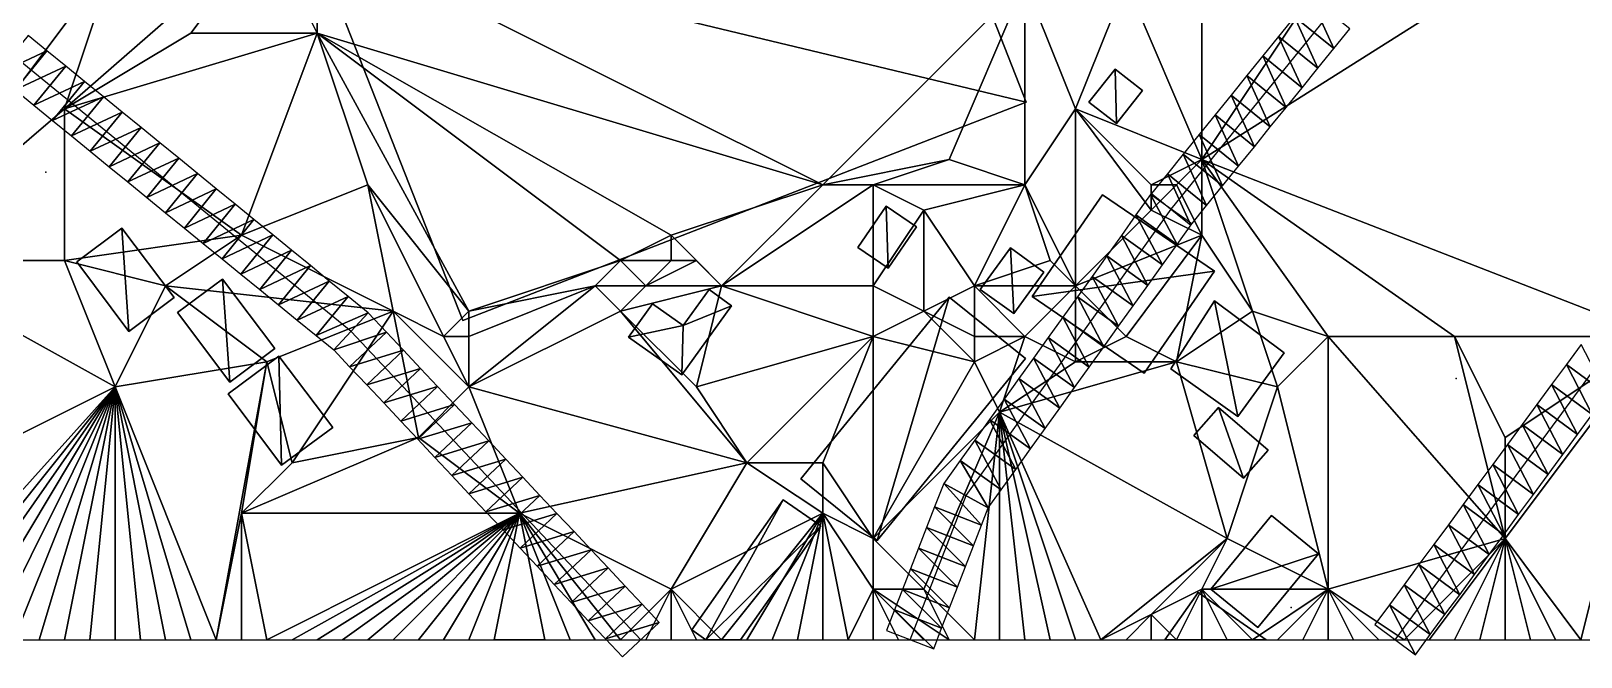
# Model space of a CAD drawing. Header units: metres. Extents: x -1103 to 901, y -902 to 905.
# Drawn here: x -1038.7 to -916, y -901.4 to -851.8 of the extents above; entities that cross this region are included whole.
import ezdxf

# ---------------------------------------------------------------- set-up
doc = ezdxf.new("R2010")
doc.units = ezdxf.units.M
for name, color, linetype in [('OSM_BUILDING_FOOTPRINTS', 7, 'CONTINUOUS'), ('OSM_BUILDING_ROOFS', 1, 'CONTINUOUS'), ('OSM_BUILDING_WALLS', 8, 'CONTINUOUS'), ('OSM_ROAD_AXES', 2, 'CONTINUOUS'), ('OSM_ROAD_SURFACE', 9, 'CONTINUOUS'), ('OSM_TERRAIN', 3, 'CONTINUOUS'), ('OSM_TREES', 3, 'CONTINUOUS')]:
    doc.layers.add(name, color=color, linetype=linetype)

msp = doc.modelspace()

# ---------------------------------------------------------------- linework, layer by layer
at = {"layer": 'OSM_BUILDING_FOOTPRINTS'}
for points in [[(-1004.49, -874.75, 5.83), (-1016.64, -843.82, 5.83), (-972.03, -826.54, 5.83), (-959.89, -857.47, 5.83), (-1004.49, -874.75, 5.83)], [(-954.93, -857.47, 6.62), (-952.87, -854.86, 6.62), (-950.7, -856.54, 6.62), (-952.76, -859.15, 6.62), (-954.93, -857.47, 6.62)], [(-973.23, -868.96, 5.1), (-970.99, -865.7, 5.1), (-968.58, -867.33, 5.1), (-970.82, -870.6, 5.1), (-973.23, -868.96, 5.1)], [(-950.56, -878.9, 5.72), (-959.42, -872.84, 5.72), (-953.85, -864.79, 5.72), (-944.99, -870.85, 5.72), (-950.56, -878.9, 5.72)], [(-1035.04, -870.1, 5.56), (-1031.46, -867.43, 5.56), (-1027.32, -872.93, 5.56), (-1030.9, -875.6, 5.56), (-1035.04, -870.1, 5.56)], [(-963.54, -872.29, 5.49), (-961.14, -869, 5.49), (-958.49, -870.93, 5.49), (-960.88, -874.2, 5.49), (-963.54, -872.29, 5.49)], [(-1027.07, -874.12, 4.66), (-1023.49, -871.46, 4.66), (-1019.35, -876.96, 4.66), (-1022.93, -879.62, 4.66), (-1027.07, -874.12, 4.66)], [(-991.36, -876.05, 4.11), (-987.15, -879.04, 4.11), (-983.21, -873.57, 4.11), (-984.99, -872.3, 4.11), (-987.05, -875.15, 4.11), (-989.48, -873.43, 4.11), (-991.36, -876.05, 4.11)], [(-977.73, -887.27, 3.77), (-966, -872.89, 3.77), (-959.96, -877.76, 3.77), (-971.68, -892.14, 3.77), (-977.73, -887.27, 3.77)], [(-948.44, -878.56, 6.82), (-945.01, -873.18, 6.82), (-939.48, -877.31, 6.82), (-943.16, -882.35, 6.82), (-948.44, -878.56, 6.82)], [(-1023.06, -880.55, 4.51), (-1019.03, -877.56, 4.51), (-1014.78, -883.21, 4.51), (-1018.82, -886.2, 4.51), (-1023.06, -880.55, 4.51)], [(-946.62, -883.84, 6.56), (-944.69, -881.62, 6.56), (-940.75, -885.01, 6.56), (-942.7, -887.23, 6.56), (-946.62, -883.84, 6.56)], [(-976.16, -890.99, 3.01), (-979.12, -888.92, 3.01), (-986.37, -899.22, 3.01), (-985.25, -900, 3.01), (-982.51, -900, 3.01)], [(-940.48, -890.17, 6.2), (-936.76, -893.21, 6.2), (-941.57, -899.03, 6.2), (-945.29, -895.99, 6.2), (-940.48, -890.17, 6.2)], [(-946.3, -896.26, 5.45), (-948.93, -900, 5.45), (-940.92, -900, 5.45)]]:
    msp.add_polyline3d(points, close=True, dxfattribs=at)
at = {"layer": 'OSM_BUILDING_ROOFS'}
for points in [[(-1016.64, -843.82, 15.83), (-959.89, -857.47, 15.83), (-972.03, -826.54, 15.83)], [(-1016.64, -843.82, 15.83), (-1004.49, -874.75, 15.83), (-959.89, -857.47, 15.83)], [(-952.87, -854.86, 16.62), (-954.93, -857.47, 16.62), (-952.76, -859.15, 16.62)], [(-952.87, -854.86, 16.62), (-952.76, -859.15, 16.62), (-950.7, -856.54, 16.62)], [(-970.99, -865.7, 15.1), (-973.23, -868.96, 15.1), (-970.82, -870.6, 15.1)], [(-970.99, -865.7, 15.1), (-970.82, -870.6, 15.1), (-968.58, -867.33, 15.1)], [(-959.42, -872.84, 15.72), (-944.99, -870.85, 15.72), (-953.85, -864.79, 15.72)], [(-1031.46, -867.43, 10.76), (-1035.04, -870.1, 10.76), (-1030.9, -875.6, 10.76)], [(-1031.46, -867.43, 10.76), (-1030.9, -875.6, 10.76), (-1027.32, -872.93, 10.76)], [(-961.14, -869, 15.49), (-963.54, -872.29, 15.49), (-960.88, -874.2, 15.49)], [(-961.14, -869, 15.49), (-960.88, -874.2, 15.49), (-958.49, -870.93, 15.49)], [(-959.42, -872.84, 15.72), (-950.56, -878.9, 15.72), (-944.99, -870.85, 15.72)], [(-1023.49, -871.46, 9.86), (-1027.07, -874.12, 9.86), (-1022.93, -879.62, 9.86)], [(-1023.49, -871.46, 9.86), (-1022.93, -879.62, 9.86), (-1019.35, -876.96, 9.86)], [(-987.05, -875.15, 14.11), (-983.21, -873.57, 14.11), (-984.99, -872.3, 14.11)], [(-966, -872.89, 8.97), (-977.73, -887.27, 8.97), (-971.68, -892.14, 8.97)], [(-966, -872.89, 8.97), (-971.68, -892.14, 8.97), (-959.96, -877.76, 8.97)], [(-945.01, -873.18, 16.82), (-948.44, -878.56, 16.82), (-943.16, -882.35, 16.82)], [(-945.01, -873.18, 16.82), (-943.16, -882.35, 16.82), (-939.48, -877.31, 16.82)], [(-987.05, -875.15, 14.11), (-989.48, -873.43, 14.11), (-991.36, -876.05, 14.11)], [(-987.05, -875.15, 14.11), (-987.15, -879.04, 14.11), (-983.21, -873.57, 14.11)], [(-987.05, -875.15, 14.11), (-991.36, -876.05, 14.11), (-987.15, -879.04, 14.11)], [(-1019.03, -877.56, 14.51), (-1023.06, -880.55, 14.51), (-1018.82, -886.2, 14.51)], [(-1019.03, -877.56, 14.51), (-1018.82, -886.2, 14.51), (-1014.78, -883.21, 14.51)], [(-944.69, -881.62, 16.56), (-946.62, -883.84, 16.56), (-942.7, -887.23, 16.56)], [(-944.69, -881.62, 16.56), (-942.7, -887.23, 16.56), (-940.75, -885.01, 16.56)], [(-985.25, -900, 13.01), (-979.12, -888.92, 13.01), (-986.37, -899.22, 13.01)], [(-985.25, -900, 13.01), (-976.16, -890.99, 13.01), (-979.12, -888.92, 13.01)], [(-936.76, -893.21, 16.2), (-940.48, -890.17, 16.2), (-945.29, -895.99, 16.2)], [(-985.25, -900, 13.01), (-982.51, -900, 13.01), (-976.16, -890.99, 13.01)], [(-936.76, -893.21, 16.2), (-945.29, -895.99, 16.2), (-941.57, -899.03, 16.2)], [(-948.93, -900, 15.45), (-940.92, -900, 15.45), (-946.3, -896.26, 15.45)]]:
    msp.add_3dface(points, dxfattribs=at)
at = {"layer": 'OSM_BUILDING_WALLS'}
for points in [[(-959.89, -857.47, 5.83), (-972.03, -826.54, 5.83), (-972.03, -826.54, 15.83)], [(-959.89, -857.47, 5.83), (-972.03, -826.54, 15.83), (-959.89, -857.47, 15.83)], [(-1016.64, -843.82, 5.83), (-1004.49, -874.75, 5.83), (-1004.49, -874.75, 15.83)], [(-1016.64, -843.82, 5.83), (-1004.49, -874.75, 15.83), (-1016.64, -843.82, 15.83)], [(-952.87, -854.86, 6.62), (-954.93, -857.47, 6.62), (-954.93, -857.47, 16.62)], [(-952.87, -854.86, 6.62), (-954.93, -857.47, 16.62), (-952.87, -854.86, 16.62)], [(-950.7, -856.54, 6.62), (-952.87, -854.86, 6.62), (-952.87, -854.86, 16.62)], [(-950.7, -856.54, 6.62), (-952.87, -854.86, 16.62), (-950.7, -856.54, 16.62)], [(-952.76, -859.15, 6.62), (-950.7, -856.54, 6.62), (-950.7, -856.54, 16.62)], [(-952.76, -859.15, 6.62), (-950.7, -856.54, 16.62), (-952.76, -859.15, 16.62)], [(-1004.49, -874.75, 5.83), (-959.89, -857.47, 5.83), (-959.89, -857.47, 15.83)], [(-1004.49, -874.75, 5.83), (-959.89, -857.47, 15.83), (-1004.49, -874.75, 15.83)], [(-954.93, -857.47, 6.62), (-952.76, -859.15, 6.62), (-952.76, -859.15, 16.62)], [(-954.93, -857.47, 6.62), (-952.76, -859.15, 16.62), (-954.93, -857.47, 16.62)], [(-970.99, -865.7, 5.1), (-973.23, -868.96, 5.1), (-973.23, -868.96, 15.1)], [(-970.99, -865.7, 5.1), (-973.23, -868.96, 15.1), (-970.99, -865.7, 15.1)], [(-968.58, -867.33, 5.1), (-970.99, -865.7, 5.1), (-970.99, -865.7, 15.1)], [(-968.58, -867.33, 5.1), (-970.99, -865.7, 15.1), (-968.58, -867.33, 15.1)], [(-953.85, -864.79, 5.72), (-959.42, -872.84, 5.72), (-959.42, -872.84, 15.72)], [(-953.85, -864.79, 5.72), (-959.42, -872.84, 15.72), (-953.85, -864.79, 15.72)], [(-944.99, -870.85, 5.72), (-953.85, -864.79, 5.72), (-953.85, -864.79, 15.72)], [(-944.99, -870.85, 5.72), (-953.85, -864.79, 15.72), (-944.99, -870.85, 15.72)], [(-1031.46, -867.43, 5.56), (-1035.04, -870.1, 5.56), (-1035.04, -870.1, 10.76)], [(-1031.46, -867.43, 5.56), (-1035.04, -870.1, 10.76), (-1031.46, -867.43, 10.76)], [(-1027.32, -872.93, 5.56), (-1031.46, -867.43, 5.56), (-1031.46, -867.43, 10.76)], [(-1027.32, -872.93, 5.56), (-1031.46, -867.43, 10.76), (-1027.32, -872.93, 10.76)], [(-970.82, -870.6, 5.1), (-968.58, -867.33, 5.1), (-968.58, -867.33, 15.1)], [(-970.82, -870.6, 5.1), (-968.58, -867.33, 15.1), (-970.82, -870.6, 15.1)], [(-973.23, -868.96, 5.1), (-970.82, -870.6, 5.1), (-970.82, -870.6, 15.1)], [(-973.23, -868.96, 5.1), (-970.82, -870.6, 15.1), (-973.23, -868.96, 15.1)], [(-961.14, -869, 5.49), (-963.54, -872.29, 5.49), (-963.54, -872.29, 15.49)], [(-961.14, -869, 5.49), (-963.54, -872.29, 15.49), (-961.14, -869, 15.49)], [(-958.49, -870.93, 5.49), (-961.14, -869, 5.49), (-961.14, -869, 15.49)], [(-958.49, -870.93, 5.49), (-961.14, -869, 15.49), (-958.49, -870.93, 15.49)], [(-1035.04, -870.1, 5.56), (-1030.9, -875.6, 5.56), (-1030.9, -875.6, 10.76)], [(-1035.04, -870.1, 5.56), (-1030.9, -875.6, 10.76), (-1035.04, -870.1, 10.76)], [(-950.56, -878.9, 5.72), (-944.99, -870.85, 5.72), (-944.99, -870.85, 15.72)], [(-950.56, -878.9, 5.72), (-944.99, -870.85, 15.72), (-950.56, -878.9, 15.72)], [(-1023.49, -871.46, 4.66), (-1027.07, -874.12, 4.66), (-1027.07, -874.12, 9.86)], [(-1023.49, -871.46, 4.66), (-1027.07, -874.12, 9.86), (-1023.49, -871.46, 9.86)], [(-1019.35, -876.96, 4.66), (-1023.49, -871.46, 4.66), (-1023.49, -871.46, 9.86)], [(-1019.35, -876.96, 4.66), (-1023.49, -871.46, 9.86), (-1019.35, -876.96, 9.86)], [(-960.88, -874.2, 5.49), (-958.49, -870.93, 5.49), (-958.49, -870.93, 15.49)], [(-960.88, -874.2, 5.49), (-958.49, -870.93, 15.49), (-960.88, -874.2, 15.49)], [(-1030.9, -875.6, 5.56), (-1027.32, -872.93, 5.56), (-1027.32, -872.93, 10.76)], [(-1030.9, -875.6, 5.56), (-1027.32, -872.93, 10.76), (-1030.9, -875.6, 10.76)], [(-984.99, -872.3, 4.11), (-987.05, -875.15, 4.11), (-987.05, -875.15, 14.11)], [(-984.99, -872.3, 4.11), (-987.05, -875.15, 14.11), (-984.99, -872.3, 14.11)], [(-983.21, -873.57, 4.11), (-984.99, -872.3, 4.11), (-984.99, -872.3, 14.11)], [(-983.21, -873.57, 4.11), (-984.99, -872.3, 14.11), (-983.21, -873.57, 14.11)], [(-966, -872.89, 3.77), (-977.73, -887.27, 3.77), (-977.73, -887.27, 8.97)], [(-966, -872.89, 3.77), (-977.73, -887.27, 8.97), (-966, -872.89, 8.97)], [(-959.96, -877.76, 3.77), (-966, -872.89, 3.77), (-966, -872.89, 8.97)], [(-959.96, -877.76, 3.77), (-966, -872.89, 8.97), (-959.96, -877.76, 8.97)], [(-963.54, -872.29, 5.49), (-960.88, -874.2, 5.49), (-960.88, -874.2, 15.49)], [(-963.54, -872.29, 5.49), (-960.88, -874.2, 15.49), (-963.54, -872.29, 15.49)], [(-959.42, -872.84, 5.72), (-950.56, -878.9, 5.72), (-950.56, -878.9, 15.72)], [(-959.42, -872.84, 5.72), (-950.56, -878.9, 15.72), (-959.42, -872.84, 15.72)], [(-945.01, -873.18, 6.82), (-948.44, -878.56, 6.82), (-948.44, -878.56, 16.82)], [(-945.01, -873.18, 6.82), (-948.44, -878.56, 16.82), (-945.01, -873.18, 16.82)], [(-939.48, -877.31, 6.82), (-945.01, -873.18, 6.82), (-945.01, -873.18, 16.82)], [(-939.48, -877.31, 6.82), (-945.01, -873.18, 16.82), (-939.48, -877.31, 16.82)], [(-1027.07, -874.12, 4.66), (-1022.93, -879.62, 4.66), (-1022.93, -879.62, 9.86)], [(-1027.07, -874.12, 4.66), (-1022.93, -879.62, 9.86), (-1027.07, -874.12, 9.86)], [(-989.48, -873.43, 4.11), (-991.36, -876.05, 4.11), (-991.36, -876.05, 14.11)], [(-989.48, -873.43, 4.11), (-991.36, -876.05, 14.11), (-989.48, -873.43, 14.11)], [(-987.05, -875.15, 4.11), (-989.48, -873.43, 4.11), (-989.48, -873.43, 14.11)], [(-987.05, -875.15, 4.11), (-989.48, -873.43, 14.11), (-987.05, -875.15, 14.11)], [(-987.15, -879.04, 4.11), (-983.21, -873.57, 4.11), (-983.21, -873.57, 14.11)], [(-987.15, -879.04, 4.11), (-983.21, -873.57, 14.11), (-987.15, -879.04, 14.11)], [(-1022.93, -879.62, 4.66), (-1019.35, -876.96, 4.66), (-1019.35, -876.96, 9.86)], [(-1022.93, -879.62, 4.66), (-1019.35, -876.96, 9.86), (-1022.93, -879.62, 9.86)], [(-991.36, -876.05, 4.11), (-987.15, -879.04, 4.11), (-987.15, -879.04, 14.11)], [(-991.36, -876.05, 4.11), (-987.15, -879.04, 14.11), (-991.36, -876.05, 14.11)], [(-1019.03, -877.56, 4.51), (-1023.06, -880.55, 4.51), (-1023.06, -880.55, 14.51)], [(-1019.03, -877.56, 4.51), (-1023.06, -880.55, 14.51), (-1019.03, -877.56, 14.51)], [(-1014.78, -883.21, 4.51), (-1019.03, -877.56, 4.51), (-1019.03, -877.56, 14.51)], [(-1014.78, -883.21, 4.51), (-1019.03, -877.56, 14.51), (-1014.78, -883.21, 14.51)], [(-971.68, -892.14, 3.77), (-959.96, -877.76, 3.77), (-959.96, -877.76, 8.97)], [(-971.68, -892.14, 3.77), (-959.96, -877.76, 8.97), (-971.68, -892.14, 8.97)], [(-943.16, -882.35, 6.82), (-939.48, -877.31, 6.82), (-939.48, -877.31, 16.82)], [(-943.16, -882.35, 6.82), (-939.48, -877.31, 16.82), (-943.16, -882.35, 16.82)], [(-948.44, -878.56, 6.82), (-943.16, -882.35, 6.82), (-943.16, -882.35, 16.82)], [(-948.44, -878.56, 6.82), (-943.16, -882.35, 16.82), (-948.44, -878.56, 16.82)], [(-1023.06, -880.55, 4.51), (-1018.82, -886.2, 4.51), (-1018.82, -886.2, 14.51)], [(-1023.06, -880.55, 4.51), (-1018.82, -886.2, 14.51), (-1023.06, -880.55, 14.51)], [(-944.69, -881.62, 6.56), (-946.62, -883.84, 6.56), (-946.62, -883.84, 16.56)], [(-944.69, -881.62, 6.56), (-946.62, -883.84, 16.56), (-944.69, -881.62, 16.56)], [(-940.75, -885.01, 6.56), (-944.69, -881.62, 6.56), (-944.69, -881.62, 16.56)], [(-940.75, -885.01, 6.56), (-944.69, -881.62, 16.56), (-940.75, -885.01, 16.56)], [(-1018.82, -886.2, 4.51), (-1014.78, -883.21, 4.51), (-1014.78, -883.21, 14.51)], [(-1018.82, -886.2, 4.51), (-1014.78, -883.21, 14.51), (-1018.82, -886.2, 14.51)], [(-946.62, -883.84, 6.56), (-942.7, -887.23, 6.56), (-942.7, -887.23, 16.56)], [(-946.62, -883.84, 6.56), (-942.7, -887.23, 16.56), (-946.62, -883.84, 16.56)], [(-942.7, -887.23, 6.56), (-940.75, -885.01, 6.56), (-940.75, -885.01, 16.56)], [(-942.7, -887.23, 6.56), (-940.75, -885.01, 16.56), (-942.7, -887.23, 16.56)], [(-977.73, -887.27, 3.77), (-971.68, -892.14, 3.77), (-971.68, -892.14, 8.97)], [(-977.73, -887.27, 3.77), (-971.68, -892.14, 8.97), (-977.73, -887.27, 8.97)], [(-979.12, -888.92, 3.01), (-986.37, -899.22, 3.01), (-986.37, -899.22, 13.01)], [(-979.12, -888.92, 3.01), (-986.37, -899.22, 13.01), (-979.12, -888.92, 13.01)], [(-976.16, -890.99, 3.01), (-979.12, -888.92, 3.01), (-979.12, -888.92, 13.01)], [(-976.16, -890.99, 3.01), (-979.12, -888.92, 13.01), (-976.16, -890.99, 13.01)], [(-940.48, -890.17, 6.2), (-945.29, -895.99, 6.2), (-945.29, -895.99, 16.2)], [(-940.48, -890.17, 6.2), (-945.29, -895.99, 16.2), (-940.48, -890.17, 16.2)], [(-936.76, -893.21, 6.2), (-940.48, -890.17, 6.2), (-940.48, -890.17, 16.2)], [(-936.76, -893.21, 6.2), (-940.48, -890.17, 16.2), (-936.76, -893.21, 16.2)], [(-982.51, -900, 3.01), (-976.16, -890.99, 3.01), (-976.16, -890.99, 13.01)], [(-982.51, -900, 3.01), (-976.16, -890.99, 13.01), (-982.51, -900, 13.01)], [(-941.57, -899.03, 6.2), (-936.76, -893.21, 6.2), (-936.76, -893.21, 16.2)], [(-941.57, -899.03, 6.2), (-936.76, -893.21, 16.2), (-941.57, -899.03, 16.2)], [(-946.3, -896.26, 5.45), (-948.93, -900, 5.45), (-948.93, -900, 15.45)], [(-946.3, -896.26, 5.45), (-948.93, -900, 15.45), (-946.3, -896.26, 15.45)], [(-940.92, -900, 5.45), (-946.3, -896.26, 5.45), (-946.3, -896.26, 15.45)], [(-940.92, -900, 5.45), (-946.3, -896.26, 15.45), (-940.92, -900, 15.45)], [(-945.29, -895.99, 6.2), (-941.57, -899.03, 6.2), (-941.57, -899.03, 16.2)], [(-945.29, -895.99, 6.2), (-941.57, -899.03, 16.2), (-945.29, -895.99, 16.2)], [(-986.37, -899.22, 3.01), (-985.25, -900, 3.01), (-985.25, -900, 13.01)], [(-986.37, -899.22, 3.01), (-985.25, -900, 13.01), (-986.37, -899.22, 13.01)], [(-985.25, -900, 3.01), (-982.51, -900, 3.01), (-982.51, -900, 13.01)], [(-985.25, -900, 3.01), (-982.51, -900, 13.01), (-985.25, -900, 13.01)], [(-948.93, -900, 5.45), (-940.92, -900, 5.45), (-940.92, -900, 15.45)], [(-948.93, -900, 5.45), (-940.92, -900, 15.45), (-948.93, -900, 15.45)]]:
    msp.add_3dface(points, dxfattribs=at)
at = {"layer": 'OSM_ROAD_AXES'}
for points in [[(-948.43, -865.94, 8.47), (-922.02, -833.33, 8.83), (-893.47, -795.62, 6.97), (-880.53, -775.6, 7.11), (-873.64, -762.57, 7.6), (-868.9, -750.86, 7.93), (-868.49, -741, 7.93), (-870.86, -731.65, 7.96), (-876.64, -717.95, 7.89), (-882.28, -704.92, 8.31), (-889.36, -689.13, 10.2), (-889.77, -675.97, 11.91), (-888.35, -662.68, 13.15), (-877.33, -641.66, 13.81), (-873.01, -622.86, 13.84), (-834.58, -546.63, 13.14), (-802.32, -471.63, 12.72), (-790.22, -446.34, 12.43), (-777.87, -420.47, 10.62), (-763.62, -389.12, 12.79)], [(-930.7, -900, 8.24), (-871.23, -819.25, 6.84), (-825.22, -753.71, 6.62), (-819.59, -746.05, 6.45), (-813.43, -737.67, 5.88), (-802.46, -724.7, 4.83), (-791.78, -715.45, 3.84), (-780.66, -707.91, 3.88), (-759.31, -694.82, 4.02), (-747.91, -688.94, 4.32), (-736.83, -684.55, 4.76), (-723.84, -680.9, 4.92), (-692.61, -668.44, 5.49), (-676.9, -659.93, 5.07), (-664.88, -654.91, 4.74), (-652.29, -649.47, 4.42), (-643.25, -644.75, 4.38), (-637.47, -641.37, 4.64), (-632.72, -637.47, 4.95), (-633.02, -635.02, 5.24), (-632.43, -625.89, 5.57), (-645.13, -564.36, 5.85)], [(-990.39, -900, 4.85), (-1013.33, -875.6, 6.78), (-1043.12, -851.3, 8.98), (-1060.77, -837.89, 9.06), (-1068.03, -834.51, 9.05), (-1073.38, -835.9, 9.07), (-1100, -852.42, 9.98)], [(-969.09, -900, 5.54), (-964.66, -888.6, 6.31), (-948.43, -865.94, 8.47)]]:
    msp.add_polyline3d(points, dxfattribs=at)
at = {"layer": 'OSM_ROAD_SURFACE'}
for points in [[(-935.56, -853.22, 8.97), (-937.41, -849.15, 8.94), (-938.66, -850.7, 8.94)], [(-935.56, -853.22, 8.97), (-934.3, -851.67, 8.97), (-937.41, -849.15, 8.94)], [(-936.81, -854.77, 8.98), (-938.66, -850.7, 8.94), (-939.92, -852.26, 8.93)], [(-936.81, -854.77, 8.98), (-935.56, -853.22, 8.97), (-938.66, -850.7, 8.94)], [(-1037.39, -853.39, 9.02), (-1038.88, -852.18, 9.03), (-1041.41, -855.28, 9.01)], [(-938.07, -856.33, 8.99), (-939.92, -852.26, 8.93), (-941.18, -853.81, 8.93)], [(-938.07, -856.33, 8.99), (-936.81, -854.77, 8.98), (-939.92, -852.26, 8.93)], [(-1037.39, -853.39, 9.02), (-1041.41, -855.28, 9.01), (-1039.92, -856.49, 9.01)], [(-1035.9, -854.61, 8.74), (-1037.39, -853.39, 9.02), (-1039.92, -856.49, 9.01)], [(-1035.9, -854.61, 8.74), (-1039.92, -856.49, 9.01), (-1038.43, -857.71, 8.74)], [(-1034.41, -855.82, 8.54), (-1035.9, -854.61, 8.74), (-1038.43, -857.71, 8.74)], [(-939.33, -857.88, 8.99), (-941.18, -853.81, 8.93), (-942.44, -855.36, 8.93)], [(-939.33, -857.88, 8.99), (-938.07, -856.33, 8.99), (-941.18, -853.81, 8.93)], [(-1034.41, -855.82, 8.54), (-1038.43, -857.71, 8.74), (-1036.94, -858.92, 8.46)], [(-1032.92, -857.04, 8.42), (-1034.41, -855.82, 8.54), (-1036.94, -858.92, 8.46)], [(-940.59, -859.43, 9), (-942.44, -855.36, 8.93), (-943.69, -856.91, 8.93)], [(-940.59, -859.43, 9), (-939.33, -857.88, 8.99), (-942.44, -855.36, 8.93)], [(-1032.92, -857.04, 8.42), (-1036.94, -858.92, 8.46), (-1035.45, -860.14, 8.3)], [(-1031.43, -858.25, 8.28), (-1032.92, -857.04, 8.42), (-1035.45, -860.14, 8.3)], [(-941.84, -860.99, 9), (-943.69, -856.91, 8.93), (-944.95, -858.47, 8.93)], [(-941.84, -860.99, 9), (-940.59, -859.43, 9), (-943.69, -856.91, 8.93)], [(-1031.43, -858.25, 8.28), (-1035.45, -860.14, 8.3), (-1033.96, -861.35, 8.17)], [(-1029.94, -859.47, 8.15), (-1031.43, -858.25, 8.28), (-1033.96, -861.35, 8.17)], [(-943.1, -862.54, 9), (-944.95, -858.47, 8.93), (-946.21, -860.02, 8.92)], [(-943.1, -862.54, 9), (-941.84, -860.99, 9), (-944.95, -858.47, 8.93)], [(-1029.94, -859.47, 8.15), (-1033.96, -861.35, 8.17), (-1032.47, -862.57, 8.04)], [(-1028.45, -860.68, 8.02), (-1029.94, -859.47, 8.15), (-1032.47, -862.57, 8.04)], [(-1028.45, -860.68, 8.02), (-1032.47, -862.57, 8.04), (-1030.98, -863.78, 7.91)], [(-1026.96, -861.9, 7.89), (-1028.45, -860.68, 8.02), (-1030.98, -863.78, 7.91)], [(-944.36, -864.09, 9.08), (-946.21, -860.02, 8.92), (-947.47, -861.57, 8.95)], [(-944.36, -864.09, 9.08), (-943.1, -862.54, 9), (-946.21, -860.02, 8.92)], [(-1026.96, -861.9, 7.89), (-1030.98, -863.78, 7.91), (-1029.49, -865, 7.78)], [(-1025.47, -863.11, 7.76), (-1026.96, -861.9, 7.89), (-1029.49, -865, 7.78)], [(-945.62, -865.64, 8.83), (-947.47, -861.57, 8.95), (-948.72, -863.13, 8.94)], [(-945.62, -865.64, 8.83), (-944.36, -864.09, 9.08), (-947.47, -861.57, 8.95)], [(-1025.47, -863.11, 7.76), (-1029.49, -865, 7.78), (-1028, -866.21, 7.65)], [(-1023.99, -864.33, 7.63), (-1025.47, -863.11, 7.76), (-1028, -866.21, 7.65)], [(-946.87, -867.2, 8.56), (-948.72, -863.13, 8.94), (-949.98, -864.68, 8.77)], [(-946.87, -867.2, 8.56), (-945.62, -865.64, 8.83), (-948.72, -863.13, 8.94)], [(-1023.99, -864.33, 7.63), (-1028, -866.21, 7.65), (-1026.51, -867.43, 7.52)], [(-1022.5, -865.54, 7.5), (-1023.99, -864.33, 7.63), (-1026.51, -867.43, 7.52)], [(-1022.5, -865.54, 7.5), (-1026.51, -867.43, 7.52), (-1025.02, -868.64, 7.42)], [(-1021.01, -866.76, 7.39), (-1022.5, -865.54, 7.5), (-1025.02, -868.64, 7.42)], [(-947.96, -868.72, 8.52), (-950.05, -864.77, 8.74), (-951.21, -866.39, 8.47)], [(-947.96, -868.72, 8.52), (-946.8, -867.1, 8.57), (-950.05, -864.77, 8.74)], [(-1021.01, -866.76, 7.39), (-1025.02, -868.64, 7.42), (-1023.53, -869.86, 7.43)], [(-1019.52, -867.97, 7.33), (-1021.01, -866.76, 7.39), (-1023.53, -869.86, 7.43)], [(-949.12, -870.34, 8.46), (-951.21, -866.39, 8.47), (-952.37, -868.01, 8.41)], [(-949.12, -870.34, 8.46), (-947.96, -868.72, 8.52), (-951.21, -866.39, 8.47)], [(-1019.52, -867.97, 7.33), (-1023.53, -869.86, 7.43), (-1022.04, -871.07, 7.4)], [(-1018.03, -869.18, 7.25), (-1019.52, -867.97, 7.33), (-1022.04, -871.07, 7.4)], [(-950.28, -871.96, 8.4), (-952.37, -868.01, 8.41), (-953.53, -869.63, 8.35)], [(-950.28, -871.96, 8.4), (-949.12, -870.34, 8.46), (-952.37, -868.01, 8.41)], [(-1018.03, -869.18, 7.25), (-1022.04, -871.07, 7.4), (-1020.55, -872.28, 7.36)], [(-1016.54, -870.4, 7.16), (-1018.03, -869.18, 7.25), (-1020.55, -872.28, 7.36)], [(-951.44, -873.58, 8.33), (-953.53, -869.63, 8.35), (-954.69, -871.25, 8.29)], [(-951.44, -873.58, 8.33), (-950.28, -871.96, 8.4), (-953.53, -869.63, 8.35)], [(-1016.54, -870.4, 7.16), (-1020.55, -872.28, 7.36), (-1019.07, -873.5, 7.25)], [(-1015.05, -871.62, 7.09), (-1016.54, -870.4, 7.16), (-1019.07, -873.5, 7.25)], [(-1015.05, -871.62, 7.09), (-1019.07, -873.5, 7.25), (-1017.58, -874.72, 7.04)], [(-1013.56, -872.83, 7.05), (-1015.05, -871.62, 7.09), (-1017.58, -874.72, 7.04)], [(-952.6, -875.2, 8.27), (-954.69, -871.25, 8.29), (-955.85, -872.87, 8.17)], [(-952.6, -875.2, 8.27), (-951.44, -873.58, 8.33), (-954.69, -871.25, 8.29)], [(-1013.56, -872.83, 7.05), (-1017.58, -874.72, 7.04), (-1016.09, -875.93, 6.83)], [(-1011.97, -874.13, 6.96), (-1013.56, -872.83, 7.05), (-1016.09, -875.93, 6.83)], [(-953.76, -876.82, 7.98), (-955.85, -872.87, 8.17), (-957.01, -874.49, 7.92)], [(-953.76, -876.82, 7.98), (-952.6, -875.2, 8.27), (-955.85, -872.87, 8.17)], [(-1011.97, -874.13, 6.96), (-1016.09, -875.93, 6.83), (-1014.7, -877.06, 6.78)], [(-1010.53, -875.66, 6.84), (-1011.97, -874.13, 6.96), (-1014.7, -877.06, 6.78)], [(-954.92, -878.43, 7.81), (-957.01, -874.49, 7.92), (-958.17, -876.1, 7.68)], [(-954.92, -878.43, 7.81), (-953.76, -876.82, 7.98), (-957.01, -874.49, 7.92)], [(-1010.53, -875.66, 6.84), (-1014.7, -877.06, 6.78), (-1013.44, -878.4, 6.79)], [(-1009.18, -877.1, 6.68), (-1010.53, -875.66, 6.84), (-1013.44, -878.4, 6.79)], [(-956.08, -880.05, 7.73), (-958.17, -876.1, 7.68), (-959.33, -877.72, 7.45)], [(-956.08, -880.05, 7.73), (-954.92, -878.43, 7.81), (-958.17, -876.1, 7.68)], [(-913.93, -880.6, 9.03), (-915.99, -876.65, 9.31), (-917.15, -878.23, 9.25)], [(-1009.18, -877.1, 6.68), (-1013.44, -878.4, 6.79), (-1012.09, -879.84, 6.66)], [(-1007.83, -878.53, 6.54), (-1009.18, -877.1, 6.68), (-1012.09, -879.84, 6.66)], [(-957.24, -881.67, 7.5), (-959.33, -877.72, 7.45), (-960.49, -879.34, 7.23)], [(-957.24, -881.67, 7.5), (-956.08, -880.05, 7.73), (-959.33, -877.72, 7.45)], [(-915.1, -882.18, 9.01), (-917.15, -878.23, 9.25), (-918.32, -879.81, 9.19)], [(-915.1, -882.18, 9.01), (-913.93, -880.6, 9.03), (-917.15, -878.23, 9.25)], [(-1007.83, -878.53, 6.54), (-1012.09, -879.84, 6.66), (-1010.74, -881.27, 6.5)], [(-1006.48, -879.97, 6.4), (-1007.83, -878.53, 6.54), (-1010.74, -881.27, 6.5)], [(-958.4, -883.29, 7.23), (-960.49, -879.34, 7.23), (-961.65, -880.96, 7)], [(-958.4, -883.29, 7.23), (-957.24, -881.67, 7.5), (-960.49, -879.34, 7.23)], [(-1006.48, -879.97, 6.4), (-1010.74, -881.27, 6.5), (-1009.39, -882.71, 6.34)], [(-1005.13, -881.4, 6.25), (-1006.48, -879.97, 6.4), (-1009.39, -882.71, 6.34)], [(-916.26, -883.77, 8.99), (-918.32, -879.81, 9.19), (-919.49, -881.4, 9.12)], [(-916.26, -883.77, 8.99), (-915.1, -882.18, 9.01), (-918.32, -879.81, 9.19)], [(-1005.13, -881.4, 6.25), (-1009.39, -882.71, 6.34), (-1008.04, -884.14, 6.17)], [(-1003.78, -882.84, 6.06), (-1005.13, -881.4, 6.25), (-1008.04, -884.14, 6.17)], [(-959.56, -884.91, 7.02), (-961.65, -880.96, 7), (-962.81, -882.58, 6.83)], [(-959.56, -884.91, 7.02), (-958.4, -883.29, 7.23), (-961.65, -880.96, 7)], [(-917.43, -885.35, 8.97), (-919.49, -881.4, 9.12), (-920.65, -882.98, 9.06)], [(-917.43, -885.35, 8.97), (-916.26, -883.77, 8.99), (-919.49, -881.4, 9.12)], [(-1003.78, -882.84, 6.06), (-1008.04, -884.14, 6.17), (-1006.69, -885.58, 5.97)], [(-1002.43, -884.27, 5.87), (-1003.78, -882.84, 6.06), (-1006.69, -885.58, 5.97)], [(-960.72, -886.53, 6.83), (-962.81, -882.58, 6.83), (-963.97, -884.2, 6.77)], [(-960.72, -886.53, 6.83), (-959.56, -884.91, 7.02), (-962.81, -882.58, 6.83)], [(-918.6, -886.93, 8.95), (-920.65, -882.98, 9.06), (-921.82, -884.56, 9.03)], [(-918.6, -886.93, 8.95), (-917.43, -885.35, 8.97), (-920.65, -882.98, 9.06)], [(-1002.43, -884.27, 5.87), (-1006.69, -885.58, 5.97), (-1005.35, -887.01, 5.78)], [(-1001.08, -885.71, 5.71), (-1002.43, -884.27, 5.87), (-1005.35, -887.01, 5.78)], [(-961.88, -888.14, 6.63), (-963.97, -884.2, 6.77), (-965.13, -885.82, 6.67)], [(-961.88, -888.14, 6.63), (-960.72, -886.53, 6.83), (-963.97, -884.2, 6.77)], [(-919.76, -888.52, 8.93), (-921.82, -884.56, 9.03), (-922.98, -886.15, 9.16)], [(-919.76, -888.52, 8.93), (-918.6, -886.93, 8.95), (-921.82, -884.56, 9.03)], [(-1001.08, -885.71, 5.71), (-1005.35, -887.01, 5.78), (-1004, -888.45, 5.58)], [(-999.73, -887.14, 5.56), (-1001.08, -885.71, 5.71), (-1004, -888.45, 5.58)], [(-962.91, -889.57, 6.46), (-965.13, -885.82, 6.67), (-966.41, -887.63, 6.55)], [(-962.91, -889.57, 6.46), (-961.88, -888.14, 6.63), (-965.13, -885.82, 6.67)], [(-920.93, -890.1, 8.91), (-922.98, -886.15, 9.16), (-924.15, -887.73, 9.1)], [(-920.93, -890.1, 8.91), (-919.76, -888.52, 8.93), (-922.98, -886.15, 9.16)], [(-999.73, -887.14, 5.56), (-1004, -888.45, 5.58), (-1002.65, -889.88, 5.38)], [(-998.38, -888.58, 5.4), (-999.73, -887.14, 5.56), (-1002.65, -889.88, 5.38)], [(-963.43, -890.95, 6.35), (-966.41, -887.63, 6.55), (-967.16, -889.5, 6.39)], [(-963.43, -890.95, 6.35), (-962.91, -889.57, 6.46), (-966.41, -887.63, 6.55)], [(-922.1, -891.69, 8.91), (-924.15, -887.73, 9.1), (-925.32, -889.31, 8.97)], [(-922.1, -891.69, 8.91), (-920.93, -890.1, 8.91), (-924.15, -887.73, 9.1)], [(-998.38, -888.58, 5.4), (-1002.65, -889.88, 5.38), (-1001.3, -891.32, 5.22)], [(-997.03, -890.02, 5.27), (-998.38, -888.58, 5.4), (-1001.3, -891.32, 5.22)], [(-997.03, -890.02, 5.27), (-1001.3, -891.32, 5.22), (-999.95, -892.76, 5.1)], [(-995.68, -891.45, 5.19), (-997.03, -890.02, 5.27), (-999.95, -892.76, 5.1)], [(-964.06, -892.58, 6.23), (-967.16, -889.5, 6.39), (-967.79, -891.13, 6.25)], [(-964.06, -892.58, 6.23), (-963.43, -890.95, 6.35), (-967.16, -889.5, 6.39)], [(-923.26, -893.27, 8.79), (-925.32, -889.31, 8.97), (-926.48, -890.9, 8.86)], [(-923.26, -893.27, 8.79), (-922.1, -891.69, 8.91), (-925.32, -889.31, 8.97)], [(-995.68, -891.45, 5.19), (-999.95, -892.76, 5.1), (-998.6, -894.19, 5.03)], [(-994.33, -892.89, 5.11), (-995.68, -891.45, 5.19), (-998.6, -894.19, 5.03)], [(-964.7, -894.21, 6.1), (-967.79, -891.13, 6.25), (-968.42, -892.76, 6.12)], [(-964.7, -894.21, 6.1), (-964.06, -892.58, 6.23), (-967.79, -891.13, 6.25)], [(-924.43, -894.85, 8.7), (-926.48, -890.9, 8.86), (-927.65, -892.48, 8.75)], [(-924.43, -894.85, 8.7), (-923.26, -893.27, 8.79), (-926.48, -890.9, 8.86)], [(-994.33, -892.89, 5.11), (-998.6, -894.19, 5.03), (-997.25, -895.63, 4.99)], [(-992.99, -894.32, 5.05), (-994.33, -892.89, 5.11), (-997.25, -895.63, 4.99)], [(-965.33, -895.84, 5.97), (-968.42, -892.76, 6.12), (-969.06, -894.39, 5.98)], [(-965.33, -895.84, 5.97), (-964.7, -894.21, 6.1), (-968.42, -892.76, 6.12)], [(-925.59, -896.44, 8.6), (-927.65, -892.48, 8.75), (-928.82, -894.06, 8.64)], [(-925.59, -896.44, 8.6), (-924.43, -894.85, 8.7), (-927.65, -892.48, 8.75)], [(-926.76, -898.02, 8.51), (-928.82, -894.06, 8.64), (-929.98, -895.65, 8.53)], [(-926.76, -898.02, 8.51), (-925.59, -896.44, 8.6), (-928.82, -894.06, 8.64)], [(-992.99, -894.32, 5.05), (-997.25, -895.63, 4.99), (-995.9, -897.06, 4.95)], [(-991.63, -895.76, 5), (-992.99, -894.32, 5.05), (-995.9, -897.06, 4.95)], [(-965.96, -897.47, 5.85), (-969.06, -894.39, 5.98), (-969.69, -896.02, 5.71)], [(-965.96, -897.47, 5.85), (-965.33, -895.84, 5.97), (-969.06, -894.39, 5.98)], [(-991.63, -895.76, 5), (-995.9, -897.06, 4.95), (-994.55, -898.5, 4.9)], [(-990.29, -897.2, 4.94), (-991.63, -895.76, 5), (-994.55, -898.5, 4.9)], [(-966.59, -899.1, 5.71), (-969.69, -896.02, 5.71), (-970.32, -897.65, 5.65)], [(-966.59, -899.1, 5.71), (-965.96, -897.47, 5.85), (-969.69, -896.02, 5.71)], [(-927.93, -899.6, 8.41), (-929.98, -895.65, 8.53), (-931.15, -897.23, 8.42)], [(-927.93, -899.6, 8.41), (-926.76, -898.02, 8.51), (-929.98, -895.65, 8.53)], [(-990.29, -897.2, 4.94), (-994.55, -898.5, 4.9), (-993.2, -899.93, 4.85)], [(-988.94, -898.63, 4.92), (-990.29, -897.2, 4.94), (-993.2, -899.93, 4.85)], [(-967.22, -900.72, 5.73), (-970.32, -897.65, 5.65), (-970.95, -899.28, 5.56)], [(-967.22, -900.72, 5.73), (-966.59, -899.1, 5.71), (-970.32, -897.65, 5.65)], [(-929.09, -901.19, 8.44), (-931.15, -897.23, 8.42), (-932.31, -898.81, 8.32)], [(-929.09, -901.19, 8.44), (-927.93, -899.6, 8.41), (-931.15, -897.23, 8.42)], [(-988.94, -898.63, 4.92), (-993.2, -899.93, 4.85), (-991.85, -901.37, 4.89)]]:
    msp.add_3dface(points, dxfattribs=at)
at = {"layer": 'OSM_TERRAIN'}
for points in [[(-946, -862, 8.95), (-908, -838, 8.92), (-926, -832, 8.8)], [(-946, -838, 8.16), (-946, -862, 8.95), (-926, -832, 8.8)], [(-1050, -870, 8.86), (-1032, -846, 9.04), (-1058, -834, 9.02)], [(-952, -848, 8.25), (-946, -862, 8.95), (-946, -838, 8.16)], [(-946, -862, 8.95), (-910, -876, 9.03), (-908, -838, 8.92)], [(-1036, -858, 8.39), (-1020, -844, 8.88), (-1032, -846, 9.04)], [(-1036, -858, 8.39), (-1026, -852, 8.72), (-1020, -844, 8.88)], [(-1026, -852, 8.72), (-1016, -852, 8.21), (-1020, -844, 8.88)], [(-1020, -844, 8.88), (-1016, -852, 8.21), (-1016, -844, 8.1)], [(-1016, -852, 8.21), (-976, -864, 8.05), (-1016, -844, 8.1)], [(-976, -864, 8.05), (-960, -848, 8.19), (-1016, -844, 8.1)], [(-1036, -858, 8.39), (-1032, -846, 9.04), (-1050, -870, 8.86)], [(-966, -862, 7.9), (-960, -848, 8.19), (-976, -864, 8.05)], [(-966, -862, 7.9), (-960, -864, 8.01), (-960, -848, 8.19)], [(-960, -864, 8.01), (-956, -858, 8.59), (-960, -848, 8.19)], [(-956, -858, 8.59), (-952, -848, 8.25), (-960, -848, 8.19)], [(-956, -858, 8.59), (-946, -862, 8.95), (-952, -848, 8.25)], [(-1022, -868, 7.26), (-1016, -852, 8.21), (-1036, -858, 8.39)], [(-1036, -858, 8.39), (-1016, -852, 8.21), (-1026, -852, 8.72)], [(-1022, -868, 7.26), (-1012, -864, 7.67), (-1016, -852, 8.21)], [(-1012, -864, 7.67), (-1004, -874, 8.1), (-1016, -852, 8.21)], [(-1004, -874, 8.1), (-992, -870, 8.07), (-1016, -852, 8.21)], [(-992, -870, 8.07), (-988, -868, 8.1), (-1016, -852, 8.21)], [(-988, -868, 8.1), (-976, -864, 8.05), (-1016, -852, 8.21)], [(-1050, -870, 8.86), (-1036, -870, 7.71), (-1036, -858, 8.39)], [(-1036, -870, 7.71), (-1022, -868, 7.26), (-1036, -858, 8.39)], [(-956, -872, 8.2), (-956, -858, 8.59), (-960, -864, 8.01)], [(-956, -872, 8.2), (-950, -866, 8.45), (-956, -858, 8.59)], [(-950, -866, 8.45), (-950, -864, 8.87), (-956, -858, 8.59)], [(-956, -858, 8.59), (-950, -864, 8.87), (-946, -862, 8.95)], [(-972, -864, 7.46), (-966, -862, 7.9), (-976, -864, 8.05)], [(-972, -864, 7.46), (-960, -864, 8.01), (-966, -862, 7.9)], [(-948, -864, 8.46), (-946, -862, 8.95), (-950, -864, 8.87)], [(-946, -868, 8.54), (-946, -862, 8.95), (-948, -864, 8.46)], [(-946, -868, 8.54), (-942, -874, 8.98), (-946, -862, 8.95)], [(-942, -874, 8.98), (-936, -876, 9.44), (-946, -862, 8.95)], [(-936, -876, 9.44), (-926, -876, 9.79), (-946, -862, 8.95)], [(-926, -876, 9.79), (-910, -876, 9.03), (-946, -862, 8.95)], [(-1010, -874, 6.87), (-1012, -864, 7.67), (-1022, -868, 7.26)], [(-1010, -874, 6.87), (-1006, -876, 7.46), (-1012, -864, 7.67)], [(-1006, -876, 7.46), (-1004, -874, 8.1), (-1012, -864, 7.67)], [(-984, -872, 6.21), (-976, -864, 8.05), (-988, -868, 8.1)], [(-984, -872, 6.21), (-972, -872, 7), (-972, -864, 7.46)], [(-984, -872, 6.21), (-972, -864, 7.46), (-976, -864, 8.05)], [(-972, -872, 7), (-968, -866, 7.23), (-972, -864, 7.46)], [(-968, -866, 7.23), (-960, -864, 8.01), (-972, -864, 7.46)], [(-964, -872, 7.5), (-960, -864, 8.01), (-968, -866, 7.23)], [(-964, -872, 7.5), (-958, -870, 7.8), (-960, -864, 8.01)], [(-958, -870, 7.8), (-956, -872, 8.2), (-960, -864, 8.01)], [(-950, -866, 8.45), (-946, -868, 8.54), (-948, -864, 8.46)], [(-950, -866, 8.45), (-948, -864, 8.46), (-950, -864, 8.87)], [(-968, -874, 6.5), (-968, -866, 7.23), (-972, -872, 7)], [(-968, -874, 6.5), (-964, -872, 7.5), (-968, -866, 7.23)], [(-956, -872, 8.2), (-946, -868, 8.54), (-950, -866, 8.45)], [(-1036, -870, 7.71), (-1028, -872, 7.65), (-1022, -868, 7.26)], [(-1028, -872, 7.65), (-1010, -874, 6.87), (-1022, -868, 7.26)], [(-988, -870, 7.42), (-988, -868, 8.1), (-992, -870, 8.07)], [(-988, -870, 7.42), (-986, -870, 6.83), (-988, -868, 8.1)], [(-986, -870, 6.83), (-984, -872, 6.21), (-988, -868, 8.1)], [(-952, -876, 8.21), (-946, -868, 8.54), (-956, -872, 8.2)], [(-948, -878, 8.89), (-946, -868, 8.54), (-952, -876, 8.21)], [(-948, -878, 8.89), (-942, -874, 8.98), (-946, -868, 8.54)], [(-1032, -880, 7.29), (-1050, -870, 8.86), (-1060, -894, 9.76)], [(-1032, -880, 7.29), (-1036, -870, 7.71), (-1050, -870, 8.86)], [(-1032, -880, 7.29), (-1028, -872, 7.65), (-1036, -870, 7.71)], [(-994, -872, 7.65), (-992, -870, 8.07), (-1004, -874, 8.1)], [(-994, -872, 7.65), (-990, -872, 6.5), (-992, -870, 8.07)], [(-990, -872, 6.5), (-988, -870, 7.42), (-992, -870, 8.07)], [(-990, -872, 6.5), (-984, -872, 6.21), (-986, -870, 6.83)], [(-990, -872, 6.5), (-986, -870, 6.83), (-988, -870, 7.42)], [(-964, -872, 7.5), (-956, -872, 8.2), (-958, -870, 7.8)], [(-1032, -880, 7.29), (-1020, -878, 6.6), (-1028, -872, 7.65)], [(-1028, -872, 7.65), (-1020, -878, 6.6), (-1010, -874, 6.87)], [(-1004, -880, 6.26), (-994, -872, 7.65), (-1004, -876, 7.65)], [(-1004, -880, 6.26), (-992, -874, 6.3), (-994, -872, 7.65)], [(-1004, -876, 7.65), (-994, -872, 7.65), (-1004, -874, 8.1)], [(-992, -874, 6.3), (-990, -872, 6.5), (-994, -872, 7.65)], [(-986, -880, 6.04), (-984, -872, 6.21), (-992, -874, 6.3)], [(-992, -874, 6.3), (-984, -872, 6.21), (-990, -872, 6.5)], [(-986, -880, 6.04), (-972, -876, 6.53), (-984, -872, 6.21)], [(-972, -876, 6.53), (-972, -872, 7), (-984, -872, 6.21)], [(-972, -876, 6.53), (-968, -874, 6.5), (-972, -872, 7)], [(-964, -876, 6.6), (-964, -872, 7.5), (-968, -874, 6.5)], [(-964, -876, 6.6), (-960, -876, 7.53), (-964, -872, 7.5)], [(-960, -876, 7.53), (-956, -872, 8.2), (-964, -872, 7.5)], [(-960, -876, 7.53), (-956, -878, 7.55), (-956, -872, 8.2)], [(-956, -878, 7.55), (-952, -876, 8.21), (-956, -872, 8.2)], [(-1020, -878, 6.6), (-1018, -886, 6.54), (-1010, -874, 6.87)], [(-1018, -886, 6.54), (-1008, -884, 6.13), (-1010, -874, 6.87)], [(-1008, -884, 6.13), (-1004, -880, 6.26), (-1010, -874, 6.87)], [(-1004, -880, 6.26), (-1006, -876, 7.46), (-1010, -874, 6.87)], [(-1004, -876, 7.65), (-1004, -874, 8.1), (-1006, -876, 7.46)], [(-1004, -880, 6.26), (-982, -886, 5.54), (-992, -874, 6.3)], [(-982, -886, 5.54), (-986, -880, 6.04), (-992, -874, 6.3)], [(-972, -876, 6.53), (-964, -878, 6.38), (-968, -874, 6.5)], [(-964, -878, 6.38), (-964, -876, 6.6), (-968, -874, 6.5)], [(-940, -880, 8.94), (-942, -874, 8.98), (-948, -878, 8.89)], [(-940, -880, 8.94), (-936, -876, 9.44), (-942, -874, 8.98)], [(-1004, -880, 6.26), (-1004, -876, 7.65), (-1006, -876, 7.46)], [(-982, -886, 5.54), (-972, -876, 6.53), (-986, -880, 6.04)], [(-982, -886, 5.54), (-976, -886, 6.38), (-972, -876, 6.53)], [(-976, -886, 6.38), (-972, -892, 6.37), (-972, -876, 6.53)], [(-972, -876, 6.53), (-972, -892, 6.37), (-964, -878, 6.38)], [(-962, -882, 6.83), (-960, -876, 7.53), (-964, -878, 6.38)], [(-964, -878, 6.38), (-960, -876, 7.53), (-964, -876, 6.6)], [(-962, -882, 6.83), (-956, -878, 7.55), (-960, -876, 7.53)], [(-956, -878, 7.55), (-948, -878, 8.89), (-952, -876, 8.21)], [(-936, -896, 8.34), (-936, -876, 9.44), (-940, -880, 8.94)], [(-936, -896, 8.34), (-922, -892, 8.84), (-936, -876, 9.44)], [(-922, -892, 8.84), (-926, -876, 9.79), (-936, -876, 9.44)], [(-922, -884, 9), (-926, -876, 9.79), (-922, -892, 8.84)], [(-926, -876, 9.79), (-922, -884, 9), (-910, -876, 9.03)], [(-916, -900, 7.86), (-910, -876, 9.03), (-922, -892, 8.84)], [(-922, -892, 8.84), (-910, -876, 9.03), (-922, -884, 9)], [(-914, -900, 7.79), (-910, -876, 9.03), (-916, -900, 7.86)], [(-1024, -900, 5.75), (-1020, -878, 6.6), (-1032, -880, 7.29)], [(-1024, -900, 5.75), (-1022, -890, 6.12), (-1020, -878, 6.6)], [(-1022, -890, 6.12), (-1018, -886, 6.54), (-1020, -878, 6.6)], [(-972, -892, 6.37), (-962, -882, 6.83), (-964, -878, 6.38)], [(-962, -882, 6.83), (-944, -892, 8.3), (-948, -878, 8.89)], [(-962, -882, 6.83), (-948, -878, 8.89), (-956, -878, 7.55)], [(-944, -892, 8.3), (-940, -880, 8.94), (-948, -878, 8.89)], [(-1060, -894, 9.76), (-1050, -900, 8.44), (-1032, -880, 7.29)], [(-1050, -900, 8.44), (-1048, -900, 8.23), (-1032, -880, 7.29)], [(-1048, -900, 8.23), (-1046, -900, 8.02), (-1032, -880, 7.29)], [(-1046, -900, 8.02), (-1044, -900, 7.81), (-1032, -880, 7.29)], [(-1044, -900, 7.81), (-1042, -900, 7.6), (-1032, -880, 7.29)], [(-1042, -900, 7.6), (-1040, -900, 7.39), (-1032, -880, 7.29)], [(-1040, -900, 7.39), (-1038, -900, 7.18), (-1032, -880, 7.29)], [(-1038, -900, 7.18), (-1036, -900, 6.97), (-1032, -880, 7.29)], [(-1036, -900, 6.97), (-1034, -900, 6.76), (-1032, -880, 7.29)], [(-1032, -900, 6.55), (-1032, -880, 7.29), (-1034, -900, 6.76)], [(-1032, -900, 6.55), (-1030, -900, 6.34), (-1032, -880, 7.29)], [(-1030, -900, 6.34), (-1028, -900, 6.13), (-1032, -880, 7.29)], [(-1032, -880, 7.29), (-1028, -900, 6.13), (-1026, -900, 5.92)], [(-1026, -900, 5.92), (-1024, -900, 5.75), (-1032, -880, 7.29)], [(-1000, -890, 5.21), (-1004, -880, 6.26), (-1008, -884, 6.13)], [(-1000, -890, 5.21), (-982, -886, 5.54), (-1004, -880, 6.26)], [(-944, -892, 8.3), (-936, -896, 8.34), (-940, -880, 8.94)], [(-972, -892, 6.37), (-968, -896, 5.69), (-962, -882, 6.83)], [(-964, -900, 5.84), (-962, -882, 6.83), (-968, -896, 5.69)], [(-964, -900, 5.84), (-962, -900, 6.07), (-962, -882, 6.83)], [(-962, -900, 6.07), (-960, -900, 6.28), (-962, -882, 6.83)], [(-960, -900, 6.28), (-958, -900, 6.49), (-962, -882, 6.83)], [(-958, -900, 6.49), (-956, -900, 6.7), (-962, -882, 6.83)], [(-956, -900, 6.7), (-954, -900, 6.91), (-962, -882, 6.83)], [(-962, -882, 6.83), (-954, -900, 6.91), (-944, -892, 8.3)], [(-1022, -890, 6.12), (-1000, -890, 5.21), (-1008, -884, 6.13)], [(-1022, -890, 6.12), (-1008, -884, 6.13), (-1018, -886, 6.54)], [(-1000, -890, 5.21), (-988, -896, 4.9), (-982, -886, 5.54)], [(-988, -896, 4.9), (-976, -890, 5.41), (-982, -886, 5.54)], [(-976, -890, 5.41), (-976, -886, 6.38), (-982, -886, 5.54)], [(-976, -890, 5.41), (-972, -892, 6.37), (-976, -886, 6.38)], [(-1022, -900, 5.59), (-1022, -890, 6.12), (-1024, -900, 5.75)], [(-1022, -900, 5.59), (-1020, -900, 5.46), (-1022, -890, 6.12)], [(-1020, -900, 5.46), (-1000, -890, 5.21), (-1022, -890, 6.12)], [(-1018, -900, 5.35), (-1000, -890, 5.21), (-1020, -900, 5.46)], [(-1018, -900, 5.35), (-1016, -900, 5.25), (-1000, -890, 5.21)], [(-1016, -900, 5.25), (-1014, -900, 5.14), (-1000, -890, 5.21)], [(-1012, -900, 5.04), (-1000, -890, 5.21), (-1014, -900, 5.14)], [(-1012, -900, 5.04), (-1010, -900, 4.93), (-1000, -890, 5.21)], [(-1010, -900, 4.93), (-1008, -900, 4.83), (-1000, -890, 5.21)], [(-1008, -900, 4.83), (-1006, -900, 4.74), (-1000, -890, 5.21)], [(-1004, -900, 4.68), (-1000, -890, 5.21), (-1006, -900, 4.74)], [(-1004, -900, 4.68), (-1002, -900, 4.63), (-1000, -890, 5.21)], [(-1002, -900, 4.63), (-998, -900, 4.63), (-1000, -890, 5.21)], [(-996, -900, 4.69), (-1000, -890, 5.21), (-998, -900, 4.63)], [(-996, -900, 4.69), (-994, -900, 4.77), (-1000, -890, 5.21)], [(-994, -900, 4.77), (-992, -900, 4.82), (-1000, -890, 5.21)], [(-992, -900, 4.82), (-988, -896, 4.9), (-1000, -890, 5.21)], [(-984, -900, 5.16), (-976, -890, 5.41), (-988, -896, 4.9)], [(-982, -900, 5.14), (-976, -890, 5.41), (-984, -900, 5.16)], [(-980, -900, 5.04), (-976, -890, 5.41), (-982, -900, 5.14)], [(-980, -900, 5.04), (-978, -900, 5.02), (-976, -890, 5.41)], [(-978, -900, 5.02), (-976, -900, 5.11), (-976, -890, 5.41)], [(-976, -900, 5.11), (-974, -900, 5.25), (-976, -890, 5.41)], [(-974, -900, 5.25), (-972, -896, 5.6), (-976, -890, 5.41)], [(-976, -890, 5.41), (-972, -896, 5.6), (-972, -892, 6.37)], [(-972, -896, 5.6), (-968, -896, 5.69), (-972, -892, 6.37)], [(-950, -898, 7.45), (-944, -892, 8.3), (-954, -900, 6.91)], [(-950, -898, 7.45), (-946, -896, 8.2), (-944, -892, 8.3)], [(-946, -896, 8.2), (-936, -896, 8.34), (-944, -892, 8.3)], [(-930, -900, 8.24), (-922, -892, 8.84), (-936, -896, 8.34)], [(-928, -900, 8.35), (-922, -892, 8.84), (-930, -900, 8.24)], [(-928, -900, 8.35), (-926, -900, 8.28), (-922, -892, 8.84)], [(-926, -900, 8.28), (-924, -900, 8.12), (-922, -892, 8.84)], [(-924, -900, 8.12), (-922, -900, 8.05), (-922, -892, 8.84)], [(-922, -900, 8.05), (-920, -900, 7.99), (-922, -892, 8.84)], [(-920, -900, 7.99), (-918, -900, 7.92), (-922, -892, 8.84)], [(-918, -900, 7.92), (-916, -900, 7.86), (-922, -892, 8.84)], [(-992, -900, 4.82), (-990, -900, 4.86), (-988, -896, 4.9)], [(-990, -900, 4.86), (-988, -900, 4.87), (-988, -896, 4.9)], [(-988, -900, 4.87), (-986, -900, 5), (-988, -896, 4.9)], [(-986, -900, 5), (-984, -900, 5.16), (-988, -896, 4.9)], [(-974, -900, 5.25), (-972, -900, 5.48), (-972, -896, 5.6)], [(-972, -900, 5.48), (-970, -900, 5.5), (-972, -896, 5.6)], [(-970, -900, 5.5), (-968, -900, 5.59), (-972, -896, 5.6)], [(-968, -900, 5.59), (-966, -900, 5.65), (-972, -896, 5.6)], [(-972, -896, 5.6), (-966, -900, 5.65), (-968, -896, 5.69)], [(-966, -900, 5.65), (-964, -900, 5.84), (-968, -896, 5.69)], [(-948, -900, 7.47), (-946, -896, 8.2), (-950, -898, 7.45)], [(-948, -900, 7.47), (-946, -900, 7.57), (-946, -896, 8.2)], [(-946, -900, 7.57), (-944, -900, 7.84), (-946, -896, 8.2)], [(-944, -900, 7.84), (-942, -900, 8.11), (-946, -896, 8.2)], [(-942, -900, 8.11), (-936, -896, 8.34), (-946, -896, 8.2)], [(-940, -900, 7.97), (-936, -896, 8.34), (-942, -900, 8.11)], [(-940, -900, 7.97), (-938, -900, 7.77), (-936, -896, 8.34)], [(-938, -900, 7.77), (-936, -900, 7.97), (-936, -896, 8.34)], [(-936, -900, 7.97), (-934, -900, 8.15), (-936, -896, 8.34)], [(-934, -900, 8.15), (-932, -900, 8.24), (-936, -896, 8.34)], [(-932, -900, 8.24), (-930, -900, 8.24), (-936, -896, 8.34)], [(-952, -900, 7.25), (-950, -898, 7.45), (-954, -900, 6.91)], [(-952, -900, 7.25), (-950, -900, 7.44), (-950, -898, 7.45)], [(-950, -900, 7.44), (-948, -900, 7.47), (-950, -898, 7.45)], [(-1000, -900, 4.63), (-998, -900, 4.63), (-1002, -900, 4.63)]]:
    msp.add_3dface(points, dxfattribs=at)
at = {"layer": 'OSM_TREES'}
for p in [(-1037.47, -863, 8.23), (-925.88, -879.34, 9.56), (-938.93, -897.45, 8.25)]:
    msp.add_point(p, dxfattribs=at)

doc.saveas('drawing.dxf')
